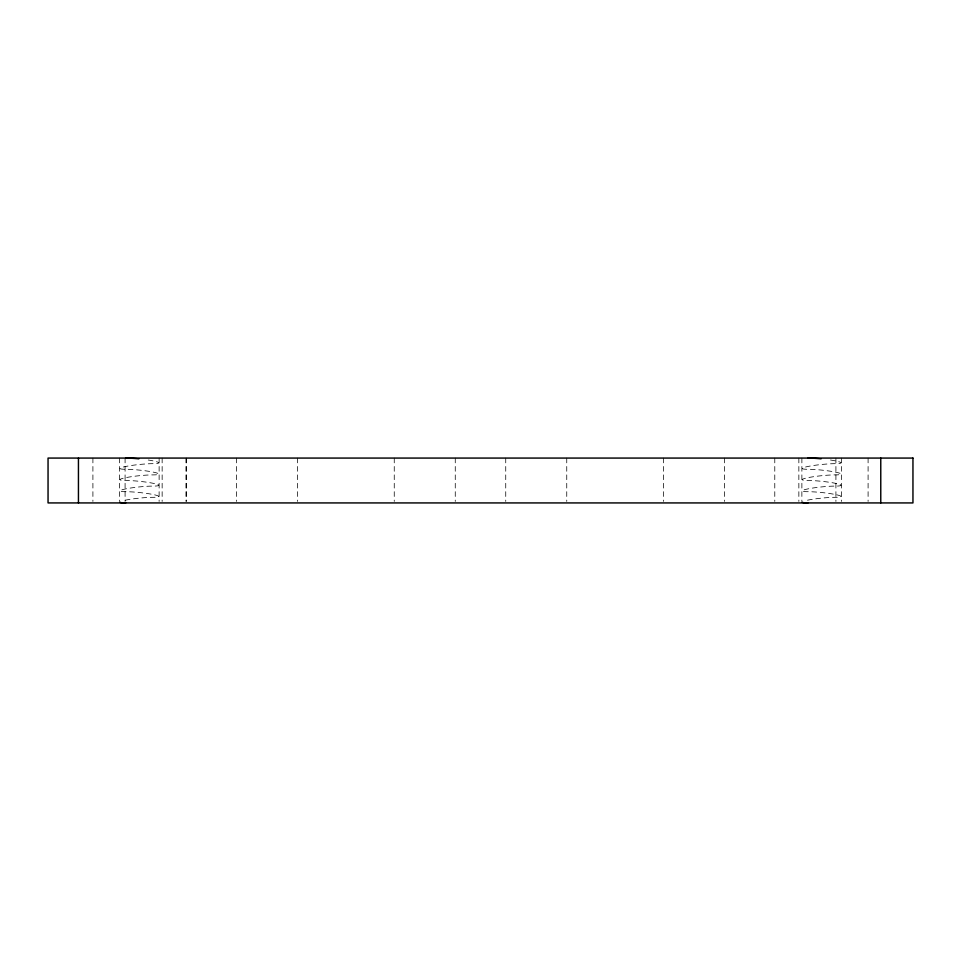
<?xml version="1.0" encoding="UTF-8"?>
<svg xmlns="http://www.w3.org/2000/svg" width="961" height="961" viewBox="0 0 961 961"><rect width="100%" height="100%" fill="white"/><g stroke="black" fill="none" stroke-linecap="round" stroke-linejoin="round"><path stroke-width="0.72" stroke-dasharray="4.8 3.6" d="M868.095 458.073L868.095 501.438M841.355 458.073L841.355 501.438M835.914 458.073L835.914 501.438M801.882 458.073L801.87 501.438M798.855 458.073L798.855 501.438M774.782 458.073L774.782 501.438M724.426 458.073L724.414 501.438M663.414 458.073L663.414 501.438M566.75 458.073L566.75 501.438M505.738 458.073L505.738 501.438M455.262 458.073L455.262 501.438M394.25 458.073L394.25 501.438M297.586 458.073L297.586 501.438M236.574 458.073L236.586 501.438M186.218 458.073L186.218 501.438M186.098 458.073L186.098 501.438M162.145 458.073L162.145 501.438M159.13 458.073L159.118 501.438M125.086 458.073L125.086 501.438M119.644 458.073L119.644 501.438M92.905 458.073L92.905 501.438M830.484 460.007A19.52 1.982 5.9 0 1 835.277 463.67A19.52 1.982 -5.9 0 0 807.853 466.481A19.52 1.982 -5.9 0 0 807.961 469.28A19.52 1.982 5.9 0 1 835.373 472.091A19.52 1.982 5.9 0 1 835.277 474.89A19.52 1.982 -5.9 0 0 807.853 477.689A19.52 1.982 -5.9 0 0 807.961 480.488A19.52 1.982 5.9 0 1 835.373 483.299A19.52 1.982 5.9 0 1 835.277 486.098A19.52 1.982 -5.9 0 0 807.853 488.909A19.52 1.982 -5.9 0 0 807.961 491.708A19.52 1.982 5.9 0 1 835.373 494.519A19.52 1.982 5.9 0 1 835.277 497.317A19.52 1.982 -5.9 0 0 804.309 500.981M148.246 460.007A19.52 1.982 5.9 0 1 153.039 463.67A19.52 1.982 -5.9 0 0 125.627 466.481A19.52 1.982 -5.9 0 0 125.723 469.28A19.52 1.982 5.9 0 1 153.147 472.091A19.52 1.982 5.9 0 1 153.039 474.89A19.52 1.982 -5.9 0 0 125.627 477.689A19.52 1.982 -5.9 0 0 125.723 480.488A19.52 1.982 5.9 0 1 153.147 483.299A19.52 1.982 5.9 0 1 153.039 486.098A19.52 1.982 -5.9 0 0 125.627 488.909A19.52 1.982 -5.9 0 0 125.723 491.708A19.52 1.982 5.9 0 1 153.147 494.519A19.52 1.982 5.9 0 1 153.039 497.317A19.52 1.982 -5.9 0 0 122.083 500.981"/><path stroke-width="1.44" d="M880.769 458.073L880.769 502.927M78.442 458.073L78.442 502.927M807.961 458.073A19.52 1.982 5.9 0 1 821.078 458.829M807.961 502.915A19.52 1.982 -5.9 0 1 802.255 502.159M125.723 458.073A19.52 1.982 5.9 0 1 138.84 458.829M125.723 502.915A19.52 1.982 -5.9 0 1 120.017 502.159M912.95 458.073L48.05 458.073L48.05 502.927L912.95 502.927L912.95 458.073"/></g></svg>
